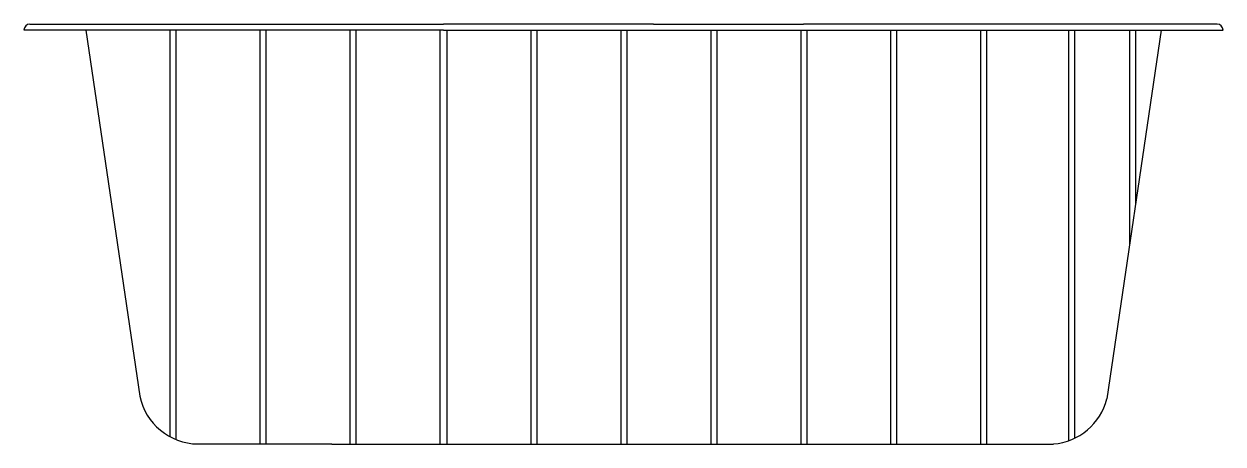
# Model space of a CAD drawing. Extents: x -1090.74 to -1086.74, y 408.68 to 410.08.
import ezdxf

# ---------------------------------------------------------------- set-up
doc = ezdxf.new("R2010")
doc.units = 0
doc.header["$LTSCALE"] = 10
doc.header["$MEASUREMENT"] = 0
doc.layers.add('Piscinas_Fibratec', color=4, linetype='CONTINUOUS')

msp = doc.modelspace()

# ---------------------------------------------------------------- linework, layer by layer
at = {"layer": 'Piscinas_Fibratec', "color": 2}
for p, q in [((-1090.5383, 410.0554), (-1090.7413, 410.0554)), ((-1090.7213, 410.0754), (-1090.5413, 410.0754)), ((-1090.5413, 410.0754), (-1089.3413, 410.0754)), ((-1089.3413, 410.0554), (-1090.5383, 410.0554)), ((-1089.1413, 410.0754), (-1089.3413, 410.0754)), ((-1089.3413, 410.0554), (-1089.1413, 410.0554)), ((-1088.6413, 410.0754), (-1089.1413, 410.0754)), ((-1089.1413, 410.0554), (-1088.6413, 410.0554)), ((-1088.6413, 410.0754), (-1088.1413, 410.0754)), ((-1088.6413, 410.0554), (-1088.1413, 410.0554)), ((-1086.9413, 410.0754), (-1088.1413, 410.0754)), ((-1088.1413, 410.0554), (-1086.9442, 410.0554)), ((-1086.9442, 410.0554), (-1086.7413, 410.0554)), ((-1086.7613, 410.0754), (-1086.9413, 410.0754))]:
    msp.add_line(p, q, dxfattribs=at)
at = {"layer": 'Piscinas_Fibratec'}
for p, q in [((-1090.5354, 410.0554), (-1090.3549, 408.8352)), ((-1086.9472, 410.0554), (-1087.129, 408.8262)), ((-1089.7142, 408.6754), (-1090.1613, 408.6754)), ((-1089.7142, 408.6754), (-1089.2142, 408.6754)), ((-1089.2142, 408.6754), (-1087.3068, 408.6754))]:
    msp.add_line(p, q, dxfattribs=at)
at = {"layer": 'Piscinas_Fibratec', "color": 1}
for p, q in [((-1090.2533, 408.6991), (-1090.2533, 410.0554)), ((-1090.2333, 408.6897), (-1090.2333, 410.0554)), ((-1089.9533, 408.6754), (-1089.9533, 410.0554)), ((-1089.9333, 408.6754), (-1089.9333, 410.0554)), ((-1089.6533, 408.6754), (-1089.6533, 410.0554)), ((-1089.6333, 408.6754), (-1089.6333, 410.0554)), ((-1089.3533, 408.6754), (-1089.3533, 410.0554)), ((-1089.3292, 408.6754), (-1089.3292, 410.0554)), ((-1089.0492, 408.6754), (-1089.0492, 410.0554)), ((-1089.0292, 408.6754), (-1089.0292, 410.0554)), ((-1088.7492, 408.6754), (-1088.7492, 410.0554)), ((-1088.7292, 408.6754), (-1088.7292, 410.0554)), ((-1088.4492, 408.6754), (-1088.4492, 410.0554)), ((-1088.4292, 408.6754), (-1088.4292, 410.0554)), ((-1088.1491, 408.6754), (-1088.1491, 410.0554)), ((-1088.1291, 408.6754), (-1088.1291, 410.0554)), ((-1087.8491, 408.6754), (-1087.8491, 410.0554)), ((-1087.8291, 408.6754), (-1087.8291, 410.0554)), ((-1087.5491, 408.6754), (-1087.5491, 410.0554)), ((-1087.5291, 408.6754), (-1087.5291, 410.0554)), ((-1087.2553, 408.6866), (-1087.2553, 410.0554)), ((-1087.2353, 408.695), (-1087.2353, 410.0554)), ((-1087.0526, 409.3423), (-1087.0526, 410.0554)), ((-1087.0326, 409.4776), (-1087.0326, 410.0554))]:
    msp.add_line(p, q, dxfattribs=at)
at = {"layer": 'Piscinas_Fibratec', "color": 2}
for centre, start, end in [((-1090.7213, 410.0554), 90, 180), ((-1086.7613, 410.0554), 0, 90)]:
    msp.add_arc(centre, 0.02, start, end, dxfattribs=at)
at = {"layer": 'Piscinas_Fibratec'}
for centre, start, end in [((-1090.159, 408.8754), 191.5937, 269.3286), ((-1087.323, 408.8748), 274.6401, 345.9563)]:
    msp.add_arc(centre, 0.2, start, end, dxfattribs=at)

doc.saveas('drawing.dxf')
